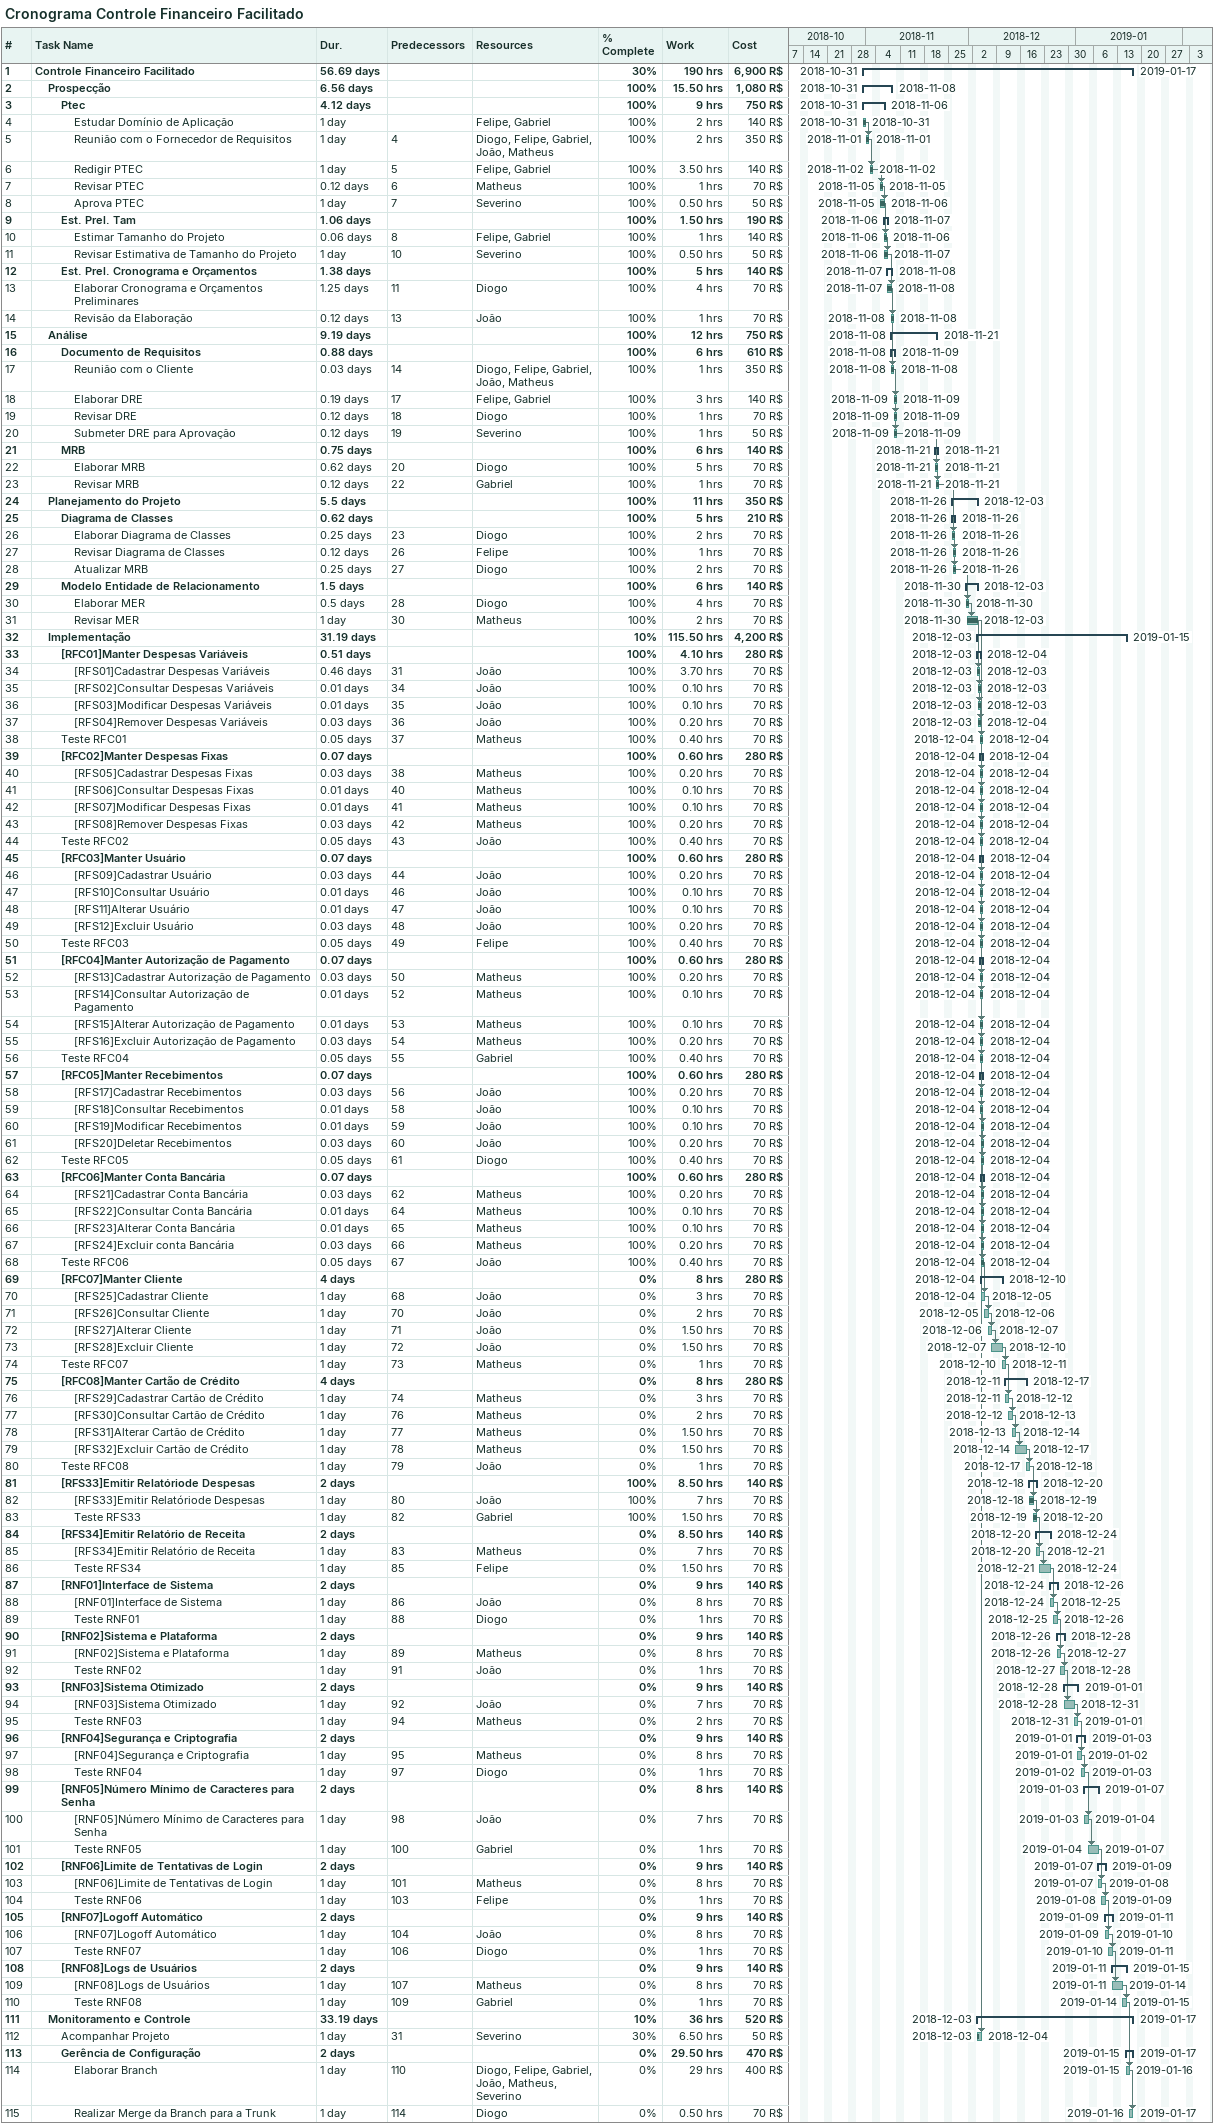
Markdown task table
Cronograma Controle Financeiro Facilitado

| ID | Level | Task | Duration | Start | Finish | Predecessors | Resources | % complete | Work (h) | Cost (R$) |
|---|---|---|---|---|---|---|---|---|---|---|
| 1 | 1 | **Controle Financeiro Facilitado** | 56.69d | 2018-10-31 | 2019-01-17 |  |  | 30 | 190 | 6900 |
| 2 | 2 | **Prospecção** | 6.56d | 2018-10-31 | 2018-11-08 |  |  | 100 | 15.50 | 1080 |
| 3 | 3 | **Ptec** | 4.12d | 2018-10-31 | 2018-11-06 |  |  | 100 | 9 | 750 |
| 4 | 4 | Estudar Domínio de Aplicação | 1d | 2018-10-31 | 2018-10-31 |  | Felipe, Gabriel | 100 | 2 | 140 |
| 5 | 4 | Reunião com o Fornecedor de Requisitos | 1d | 2018-11-01 | 2018-11-01 | 4 | Diogo, Felipe, Gabriel, João, Matheus | 100 | 2 | 350 |
| 6 | 4 | Redigir PTEC | 1d | 2018-11-02 | 2018-11-02 | 5 | Felipe, Gabriel | 100 | 3.50 | 140 |
| 7 | 4 | Revisar PTEC | 0.12d | 2018-11-05 | 2018-11-05 | 6 | Matheus | 100 | 1 | 70 |
| 8 | 4 | Aprova PTEC | 1d | 2018-11-05 | 2018-11-06 | 7 | Severino | 100 | 0.50 | 50 |
| 9 | 3 | **Est. Prel. Tam** | 1.06d | 2018-11-06 | 2018-11-07 |  |  | 100 | 1.50 | 190 |
| 10 | 4 | Estimar Tamanho do Projeto | 0.06d | 2018-11-06 | 2018-11-06 | 8 | Felipe, Gabriel | 100 | 1 | 140 |
| 11 | 4 | Revisar Estimativa de Tamanho do Projeto | 1d | 2018-11-06 | 2018-11-07 | 10 | Severino | 100 | 0.50 | 50 |
| 12 | 3 | **Est. Prel. Cronograma e Orçamentos** | 1.38d | 2018-11-07 | 2018-11-08 |  |  | 100 | 5 | 140 |
| 13 | 4 | Elaborar Cronograma e Orçamentos Preliminares | 1.25d | 2018-11-07 | 2018-11-08 | 11 | Diogo | 100 | 4 | 70 |
| 14 | 4 | Revisão da Elaboração | 0.12d | 2018-11-08 | 2018-11-08 | 13 | João | 100 | 1 | 70 |
| 15 | 2 | **Análise** | 9.19d | 2018-11-08 | 2018-11-21 |  |  | 100 | 12 | 750 |
| 16 | 3 | **Documento de Requisitos** | 0.88d | 2018-11-08 | 2018-11-09 |  |  | 100 | 6 | 610 |
| 17 | 4 | Reunião com o Cliente | 0.03d | 2018-11-08 | 2018-11-08 | 14 | Diogo, Felipe, Gabriel, João, Matheus | 100 | 1 | 350 |
| 18 | 4 | Elaborar DRE | 0.19d | 2018-11-09 | 2018-11-09 | 17 | Felipe, Gabriel | 100 | 3 | 140 |
| 19 | 4 | Revisar DRE | 0.12d | 2018-11-09 | 2018-11-09 | 18 | Diogo | 100 | 1 | 70 |
| 20 | 4 | Submeter DRE para Aprovação | 0.12d | 2018-11-09 | 2018-11-09 | 19 | Severino | 100 | 1 | 50 |
| 21 | 3 | **MRB** | 0.75d | 2018-11-21 | 2018-11-21 |  |  | 100 | 6 | 140 |
| 22 | 4 | Elaborar MRB | 0.62d | 2018-11-21 | 2018-11-21 | 20 | Diogo | 100 | 5 | 70 |
| 23 | 4 | Revisar MRB | 0.12d | 2018-11-21 | 2018-11-21 | 22 | Gabriel | 100 | 1 | 70 |
| 24 | 2 | **Planejamento do Projeto** | 5.5d | 2018-11-26 | 2018-12-03 |  |  | 100 | 11 | 350 |
| 25 | 3 | **Diagrama de Classes** | 0.62d | 2018-11-26 | 2018-11-26 |  |  | 100 | 5 | 210 |
| 26 | 4 | Elaborar Diagrama de Classes | 0.25d | 2018-11-26 | 2018-11-26 | 23 | Diogo | 100 | 2 | 70 |
| 27 | 4 | Revisar Diagrama de Classes | 0.12d | 2018-11-26 | 2018-11-26 | 26 | Felipe | 100 | 1 | 70 |
| 28 | 4 | Atualizar MRB | 0.25d | 2018-11-26 | 2018-11-26 | 27 | Diogo | 100 | 2 | 70 |
| 29 | 3 | **Modelo Entidade de Relacionamento** | 1.5d | 2018-11-30 | 2018-12-03 |  |  | 100 | 6 | 140 |
| 30 | 4 | Elaborar MER | 0.5d | 2018-11-30 | 2018-11-30 | 28 | Diogo | 100 | 4 | 70 |
| 31 | 4 | Revisar MER | 1d | 2018-11-30 | 2018-12-03 | 30 | Matheus | 100 | 2 | 70 |
| 32 | 2 | **Implementação** | 31.19d | 2018-12-03 | 2019-01-15 |  |  | 10 | 115.50 | 4200 |
| 33 | 3 | **[RFC01]Manter Despesas Variáveis** | 0.51d | 2018-12-03 | 2018-12-04 |  |  | 100 | 4.10 | 280 |
| 34 | 4 | [RFS01]Cadastrar Despesas Variáveis | 0.46d | 2018-12-03 | 2018-12-03 | 31 | João | 100 | 3.70 | 70 |
| 35 | 4 | [RFS02]Consultar Despesas Variáveis | 0.01d | 2018-12-03 | 2018-12-03 | 34 | João | 100 | 0.10 | 70 |
| 36 | 4 | [RFS03]Modificar Despesas Variáveis | 0.01d | 2018-12-03 | 2018-12-03 | 35 | João | 100 | 0.10 | 70 |
| 37 | 4 | [RFS04]Remover Despesas Variáveis | 0.03d | 2018-12-03 | 2018-12-04 | 36 | João | 100 | 0.20 | 70 |
| 38 | 3 | Teste RFC01 | 0.05d | 2018-12-04 | 2018-12-04 | 37 | Matheus | 100 | 0.40 | 70 |
| 39 | 3 | **[RFC02]Manter Despesas Fixas** | 0.07d | 2018-12-04 | 2018-12-04 |  |  | 100 | 0.60 | 280 |
| 40 | 4 | [RFS05]Cadastrar Despesas Fixas | 0.03d | 2018-12-04 | 2018-12-04 | 38 | Matheus | 100 | 0.20 | 70 |
| 41 | 4 | [RFS06]Consultar Despesas Fixas | 0.01d | 2018-12-04 | 2018-12-04 | 40 | Matheus | 100 | 0.10 | 70 |
| 42 | 4 | [RFS07]Modificar Despesas Fixas | 0.01d | 2018-12-04 | 2018-12-04 | 41 | Matheus | 100 | 0.10 | 70 |
| 43 | 4 | [RFS08]Remover Despesas Fixas | 0.03d | 2018-12-04 | 2018-12-04 | 42 | Matheus | 100 | 0.20 | 70 |
| 44 | 3 | Teste RFC02 | 0.05d | 2018-12-04 | 2018-12-04 | 43 | João | 100 | 0.40 | 70 |
| 45 | 3 | **[RFC03]Manter Usuário** | 0.07d | 2018-12-04 | 2018-12-04 |  |  | 100 | 0.60 | 280 |
| 46 | 4 | [RFS09]Cadastrar Usuário | 0.03d | 2018-12-04 | 2018-12-04 | 44 | João | 100 | 0.20 | 70 |
| 47 | 4 | [RFS10]Consultar Usuário | 0.01d | 2018-12-04 | 2018-12-04 | 46 | João | 100 | 0.10 | 70 |
| 48 | 4 | [RFS11]Alterar Usuário | 0.01d | 2018-12-04 | 2018-12-04 | 47 | João | 100 | 0.10 | 70 |
| 49 | 4 | [RFS12]Excluir Usuário | 0.03d | 2018-12-04 | 2018-12-04 | 48 | João | 100 | 0.20 | 70 |
| 50 | 3 | Teste RFC03 | 0.05d | 2018-12-04 | 2018-12-04 | 49 | Felipe | 100 | 0.40 | 70 |
| 51 | 3 | **[RFC04]Manter Autorização de Pagamento** | 0.07d | 2018-12-04 | 2018-12-04 |  |  | 100 | 0.60 | 280 |
| 52 | 4 | [RFS13]Cadastrar Autorização de Pagamento | 0.03d | 2018-12-04 | 2018-12-04 | 50 | Matheus | 100 | 0.20 | 70 |
| 53 | 4 | [RFS14]Consultar Autorização de Pagamento | 0.01d | 2018-12-04 | 2018-12-04 | 52 | Matheus | 100 | 0.10 | 70 |
| 54 | 4 | [RFS15]Alterar Autorização de Pagamento | 0.01d | 2018-12-04 | 2018-12-04 | 53 | Matheus | 100 | 0.10 | 70 |
| 55 | 4 | [RFS16]Excluir Autorização de Pagamento | 0.03d | 2018-12-04 | 2018-12-04 | 54 | Matheus | 100 | 0.20 | 70 |
| 56 | 3 | Teste RFC04 | 0.05d | 2018-12-04 | 2018-12-04 | 55 | Gabriel | 100 | 0.40 | 70 |
| 57 | 3 | **[RFC05]Manter Recebimentos** | 0.07d | 2018-12-04 | 2018-12-04 |  |  | 100 | 0.60 | 280 |
| 58 | 4 | [RFS17]Cadastrar Recebimentos | 0.03d | 2018-12-04 | 2018-12-04 | 56 | João | 100 | 0.20 | 70 |
| 59 | 4 | [RFS18]Consultar Recebimentos | 0.01d | 2018-12-04 | 2018-12-04 | 58 | João | 100 | 0.10 | 70 |
| 60 | 4 | [RFS19]Modificar Recebimentos | 0.01d | 2018-12-04 | 2018-12-04 | 59 | João | 100 | 0.10 | 70 |
| 61 | 4 | [RFS20]Deletar Recebimentos | 0.03d | 2018-12-04 | 2018-12-04 | 60 | João | 100 | 0.20 | 70 |
| 62 | 3 | Teste RFC05 | 0.05d | 2018-12-04 | 2018-12-04 | 61 | Diogo | 100 | 0.40 | 70 |
| 63 | 3 | **[RFC06]Manter Conta Bancária** | 0.07d | 2018-12-04 | 2018-12-04 |  |  | 100 | 0.60 | 280 |
| 64 | 4 | [RFS21]Cadastrar Conta Bancária | 0.03d | 2018-12-04 | 2018-12-04 | 62 | Matheus | 100 | 0.20 | 70 |
| 65 | 4 | [RFS22]Consultar Conta Bancária | 0.01d | 2018-12-04 | 2018-12-04 | 64 | Matheus | 100 | 0.10 | 70 |
| 66 | 4 | [RFS23]Alterar Conta Bancária | 0.01d | 2018-12-04 | 2018-12-04 | 65 | Matheus | 100 | 0.10 | 70 |
| 67 | 4 | [RFS24]Excluir conta Bancária | 0.03d | 2018-12-04 | 2018-12-04 | 66 | Matheus | 100 | 0.20 | 70 |
| 68 | 3 | Teste RFC06 | 0.05d | 2018-12-04 | 2018-12-04 | 67 | João | 100 | 0.40 | 70 |
| 69 | 3 | **[RFC07]Manter Cliente** | 4d | 2018-12-04 | 2018-12-10 |  |  | 0 | 8 | 280 |
| 70 | 4 | [RFS25]Cadastrar Cliente | 1d | 2018-12-04 | 2018-12-05 | 68 | João | 0 | 3 | 70 |
| 71 | 4 | [RFS26]Consultar Cliente | 1d | 2018-12-05 | 2018-12-06 | 70 | João | 0 | 2 | 70 |
| 72 | 4 | [RFS27]Alterar Cliente | 1d | 2018-12-06 | 2018-12-07 | 71 | João | 0 | 1.50 | 70 |
| 73 | 4 | [RFS28]Excluir Cliente | 1d | 2018-12-07 | 2018-12-10 | 72 | João | 0 | 1.50 | 70 |
| 74 | 3 | Teste RFC07 | 1d | 2018-12-10 | 2018-12-11 | 73 | Matheus | 0 | 1 | 70 |
| 75 | 3 | **[RFC08]Manter Cartão de Crédito** | 4d | 2018-12-11 | 2018-12-17 |  |  | 0 | 8 | 280 |
| 76 | 4 | [RFS29]Cadastrar Cartão de Crédito | 1d | 2018-12-11 | 2018-12-12 | 74 | Matheus | 0 | 3 | 70 |
| 77 | 4 | [RFS30]Consultar Cartão de Crédito | 1d | 2018-12-12 | 2018-12-13 | 76 | Matheus | 0 | 2 | 70 |
| 78 | 4 | [RFS31]Alterar Cartão de Crédito | 1d | 2018-12-13 | 2018-12-14 | 77 | Matheus | 0 | 1.50 | 70 |
| 79 | 4 | [RFS32]Excluir Cartão de Crédito | 1d | 2018-12-14 | 2018-12-17 | 78 | Matheus | 0 | 1.50 | 70 |
| 80 | 3 | Teste RFC08 | 1d | 2018-12-17 | 2018-12-18 | 79 | João | 0 | 1 | 70 |
| 81 | 3 | **[RFS33]Emitir Relatóriode Despesas** | 2d | 2018-12-18 | 2018-12-20 |  |  | 100 | 8.50 | 140 |
| 82 | 4 | [RFS33]Emitir Relatóriode Despesas | 1d | 2018-12-18 | 2018-12-19 | 80 | João | 100 | 7 | 70 |
| 83 | 4 | Teste RFS33 | 1d | 2018-12-19 | 2018-12-20 | 82 | Gabriel | 100 | 1.50 | 70 |
| 84 | 3 | **[RFS34]Emitir Relatório de Receita** | 2d | 2018-12-20 | 2018-12-24 |  |  | 0 | 8.50 | 140 |
| 85 | 4 | [RFS34]Emitir Relatório de Receita | 1d | 2018-12-20 | 2018-12-21 | 83 | Matheus | 0 | 7 | 70 |
| 86 | 4 | Teste RFS34 | 1d | 2018-12-21 | 2018-12-24 | 85 | Felipe | 0 | 1.50 | 70 |
| 87 | 3 | **[RNF01]Interface de Sistema** | 2d | 2018-12-24 | 2018-12-26 |  |  | 0 | 9 | 140 |
| 88 | 4 | [RNF01]Interface de Sistema | 1d | 2018-12-24 | 2018-12-25 | 86 | João | 0 | 8 | 70 |
| 89 | 4 | Teste RNF01 | 1d | 2018-12-25 | 2018-12-26 | 88 | Diogo | 0 | 1 | 70 |
| 90 | 3 | **[RNF02]Sistema e Plataforma** | 2d | 2018-12-26 | 2018-12-28 |  |  | 0 | 9 | 140 |
| 91 | 4 | [RNF02]Sistema e Plataforma | 1d | 2018-12-26 | 2018-12-27 | 89 | Matheus | 0 | 8 | 70 |
| 92 | 4 | Teste RNF02 | 1d | 2018-12-27 | 2018-12-28 | 91 | João | 0 | 1 | 70 |
| 93 | 3 | **[RNF03]Sistema Otimizado** | 2d | 2018-12-28 | 2019-01-01 |  |  | 0 | 9 | 140 |
| 94 | 4 | [RNF03]Sistema Otimizado | 1d | 2018-12-28 | 2018-12-31 | 92 | João | 0 | 7 | 70 |
| 95 | 4 | Teste RNF03 | 1d | 2018-12-31 | 2019-01-01 | 94 | Matheus | 0 | 2 | 70 |
| 96 | 3 | **[RNF04]Segurança e Criptografia** | 2d | 2019-01-01 | 2019-01-03 |  |  | 0 | 9 | 140 |
| 97 | 4 | [RNF04]Segurança e Criptografia | 1d | 2019-01-01 | 2019-01-02 | 95 | Matheus | 0 | 8 | 70 |
| 98 | 4 | Teste RNF04 | 1d | 2019-01-02 | 2019-01-03 | 97 | Diogo | 0 | 1 | 70 |
| 99 | 3 | **[RNF05]Número Mínimo de Caracteres para Senha** | 2d | 2019-01-03 | 2019-01-07 |  |  | 0 | 8 | 140 |
| 100 | 4 | [RNF05]Número Mínimo de Caracteres para Senha | 1d | 2019-01-03 | 2019-01-04 | 98 | João | 0 | 7 | 70 |
| 101 | 4 | Teste RNF05 | 1d | 2019-01-04 | 2019-01-07 | 100 | Gabriel | 0 | 1 | 70 |
| 102 | 3 | **[RNF06]Limite de Tentativas de Login** | 2d | 2019-01-07 | 2019-01-09 |  |  | 0 | 9 | 140 |
| 103 | 4 | [RNF06]Limite de Tentativas de Login | 1d | 2019-01-07 | 2019-01-08 | 101 | Matheus | 0 | 8 | 70 |
| 104 | 4 | Teste RNF06 | 1d | 2019-01-08 | 2019-01-09 | 103 | Felipe | 0 | 1 | 70 |
| 105 | 3 | **[RNF07]Logoff Automático** | 2d | 2019-01-09 | 2019-01-11 |  |  | 0 | 9 | 140 |
| 106 | 4 | [RNF07]Logoff Automático | 1d | 2019-01-09 | 2019-01-10 | 104 | João | 0 | 8 | 70 |
| 107 | 4 | Teste RNF07 | 1d | 2019-01-10 | 2019-01-11 | 106 | Diogo | 0 | 1 | 70 |
| 108 | 3 | **[RNF08]Logs de Usuários** | 2d | 2019-01-11 | 2019-01-15 |  |  | 0 | 9 | 140 |
| 109 | 4 | [RNF08]Logs de Usuários | 1d | 2019-01-11 | 2019-01-14 | 107 | Matheus | 0 | 8 | 70 |
| 110 | 4 | Teste RNF08 | 1d | 2019-01-14 | 2019-01-15 | 109 | Gabriel | 0 | 1 | 70 |
| 111 | 2 | **Monitoramento e Controle** | 33.19d | 2018-12-03 | 2019-01-17 |  |  | 10 | 36 | 520 |
| 112 | 3 | Acompanhar Projeto | 1d | 2018-12-03 | 2018-12-04 | 31 | Severino | 30 | 6.50 | 50 |
| 113 | 3 | **Gerência de Configuração** | 2d | 2019-01-15 | 2019-01-17 |  |  | 0 | 29.50 | 470 |
| 114 | 4 | Elaborar Branch | 1d | 2019-01-15 | 2019-01-16 | 110 | Diogo, Felipe, Gabriel, João, Matheus, Severino | 0 | 29 | 400 |
| 115 | 4 | Realizar Merge da Branch para a Trunk | 1d | 2019-01-16 | 2019-01-17 | 114 | Diogo | 0 | 0.50 | 70 |
